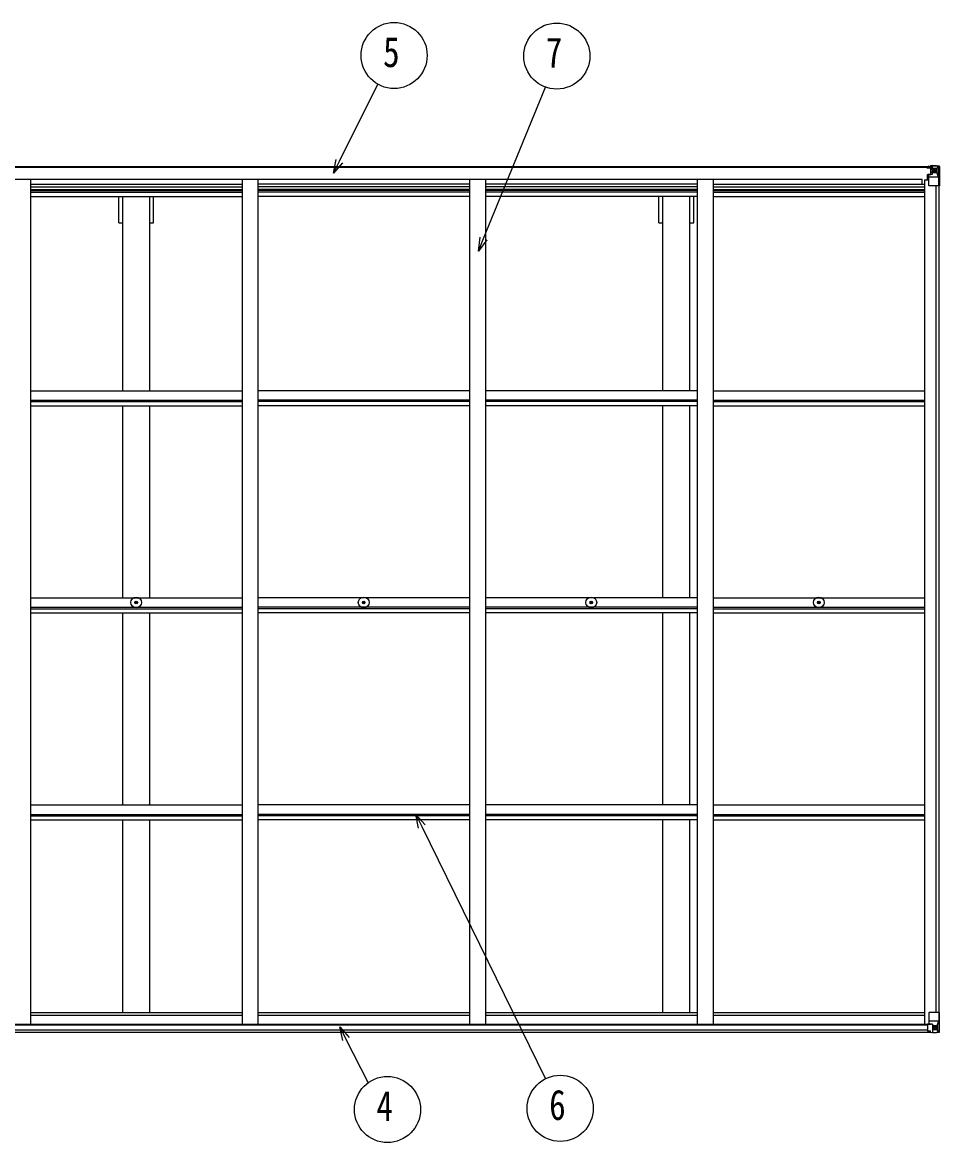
# Model space of a CAD drawing. Units: millimetres, scale not verified. Extents: x -10512 to 10512, y -7425 to 7425.
# Drawn here: x -1273 to 1613, y -1495 to 2029 of the extents above; entities that cross this region are included whole.
import ezdxf
from ezdxf.enums import TextEntityAlignment as Align

# ---------------------------------------------------------------- set-up
doc = ezdxf.new("R2010")
doc.units = ezdxf.units.MM
doc.header["$LTSCALE"] = 40
for name, color, linetype in [('0-4_YKK_13', 4, 'Continuous'), ('0-5_YKK_A1', 4, 'Continuous'), ('0-6_YKK_D', 6, 'Continuous')]:
    doc.layers.add(name, color=color, linetype=linetype)
doc.styles.add('ＭＳ ゴシック', font='')
doc.styles.get('ＭＳ ゴシック').set_extended_font_data('MS Gothic')

msp = doc.modelspace()

# ---------------------------------------------------------------- linework, layer by layer
at = {"layer": '0-4_YKK_13'}
for p, q in [((1573, 1573.42), (1573, 1574.35)), ((1574, 1573.42), (1573, 1573.42)), ((1573, 1573.42), (1573, 1571.86)), ((1573, 1571.74), (1573, 1571.86)), ((1574, 1574.35), (1574, 1573.42)), ((1579, 1573.42), (1574, 1573.42)), ((1579.2, 1576.92), (1577.51, 1576.49)), ((1579, 1571.82), (1579, 1573.42)), ((1579, 1571.82), (1589, 1571.73)), ((1579.2, 1576.92), (1579.5, 1576.92)), ((1579.5, 1576.92), (1579.5, 1576.49)), ((1590.18, 1552.37), (1579.83, 1550.72)), ((1579.83, 1550.08), (1590.18, 1551.74)), ((1579.83, 1550.72), (1579.83, 1550.08)), ((1581, 1573.68), (1589, 1573.68)), ((1581, 1573.66), (1589, 1573.66)), ((1584.5, 1579.12), (1591, 1578.72)), ((1584.5, 1578.24), (1584.5, 1579.12)), ((1591, 1577.84), (1584.5, 1578.24)), ((1584.5, 1577.72), (1584.5, 1578.24)), ((1584.5, 1577.72), (1584.5, 1577.31)), ((1584.5, 1577.31), (1589.5, 1577.22)), ((1584.5, 1577.31), (1584.5, 1576.49)), ((1585.5, 1551.62), (1585.5, 1571.59)), ((1589.39, 1571.36), (1585.5, 1571.36)), ((1585.5, 1567.73), (1589.5, 1567.73)), ((1585.5, 1559.52), (1589.5, 1559.52)), ((1589, 1573.68), (1589, 1571.73)), ((1589, 1572.66), (1589.5, 1572.66)), ((1589.01, 1571.73), (1589, 1571.73)), ((1589.01, 1571.57), (1589.01, 1571.73)), ((1589.5, 1573.02), (1591, 1573.02)), ((1589.5, 1569.48), (1591, 1569.48)), ((1589.5, 1555.92), (1591, 1555.92)), ((1590.18, 1551.74), (1590.18, 1552.37)), ((1591, 1552.63), (1591, 1578.72)), ((1591, 1578.61), (1603, 1577.83)), ((1592, 1569.48), (1591, 1569.48)), ((1603, 1569.48), (1591, 1569.48)), ((1603, 1555.92), (1591, 1555.92)), ((1597.52, 1562.28), (1597.52, 1561.32)), ((1605.34, 1569.43), (1603, 1569.49)), ((1603, 1555.92), (1605.34, 1555.96)), ((1603, 1555.92), (1603, 1555.92)), ((1603.09, 1577.82), (1611.02, 1577.35)), ((1605.34, 1555.96), (1605.34, 1569.43)), ((1609.61, 1542.61), (1605.47, 1554.69)), ((1606.19, 1572.93), (1608.92, 1576.6)), ((1610.16, 1576.38), (1610.16, 1576.31)), ((1610.16, 1515.72), (1610.16, 1576.31)), ((1612.06, 1577.44), (1612.06, 1577.44)), ((1612.06, 1577.39), (1612.06, 1577.43)), ((1613, 1576.43), (1613, 1576.4)), ((1574.5, 1550.59), (1575.5, 1550.6)), ((1574.5, 1534.38), (1574.5, 1550.59)), ((1575.5, 1548.87), (1574.5, 1548.87)), ((1574.5, 1538.72), (1579, 1538.72)), ((1579.55, 1550.64), (1575.5, 1550.6)), ((1579, 1516.72), (1579, 1549.82)), ((1603, 1542.39), (1579, 1542.39)), ((1610.16, 1515.72), (1580, 1515.72)), ((1609.61, 1542.61), (1603, 1542.39)), ((-917.27, 204.96), (-916.17, 204.98)), ((-917.27, 203.96), (-916.17, 203.94)), ((-916.17, 204.98), (-915.65, 205.08)), ((-916.17, 203.94), (-915.65, 203.84)), ((-915.55, 205.6), (-915.65, 205.08)), ((-915.55, 203.32), (-915.65, 203.84)), ((-915.53, 206.7), (-915.55, 205.6)), ((-915.53, 202.21), (-915.55, 203.32)), ((-914.53, 206.7), (-914.51, 205.6)), ((-914.53, 202.21), (-914.51, 203.32)), ((-914.51, 205.6), (-914.41, 205.08)), ((-914.51, 203.32), (-914.41, 203.84)), ((-913.89, 204.98), (-914.41, 205.08)), ((-913.89, 203.94), (-914.41, 203.84)), ((-912.78, 204.96), (-913.89, 204.98)), ((-912.78, 203.96), (-913.89, 203.94)), ((-201.26, 204.96), (-200.15, 204.98)), ((-201.26, 203.96), (-200.15, 203.94)), ((-200.15, 204.98), (-199.63, 205.08)), ((-200.15, 203.94), (-199.63, 203.84)), ((-199.53, 205.6), (-199.63, 205.08)), ((-199.53, 203.32), (-199.63, 203.84)), ((-199.51, 206.7), (-199.53, 205.6)), ((-199.51, 202.21), (-199.53, 203.32)), ((-198.51, 206.7), (-198.49, 205.6)), ((-198.51, 202.21), (-198.49, 203.32)), ((-198.49, 205.6), (-198.39, 205.08)), ((-198.49, 203.32), (-198.39, 203.84)), ((-197.88, 204.98), (-198.39, 205.08)), ((-197.88, 203.94), (-198.39, 203.84)), ((-196.77, 204.96), (-197.88, 204.98)), ((-196.77, 203.96), (-197.88, 203.94)), ((514.73, 204.96), (515.83, 204.98)), ((514.73, 203.96), (515.83, 203.94)), ((515.83, 204.98), (516.35, 205.08)), ((515.83, 203.94), (516.35, 203.84)), ((516.45, 205.6), (516.35, 205.08)), ((516.45, 203.32), (516.35, 203.84)), ((516.47, 206.7), (516.45, 205.6)), ((516.47, 202.21), (516.45, 203.32)), ((517.47, 206.7), (517.49, 205.6)), ((517.47, 202.21), (517.49, 203.32)), ((517.49, 205.6), (517.59, 205.08)), ((517.49, 203.32), (517.59, 203.84)), ((518.11, 204.98), (517.59, 205.08)), ((518.11, 203.94), (517.59, 203.84)), ((519.22, 204.96), (518.11, 204.98)), ((519.22, 203.96), (518.11, 203.94)), ((1230.73, 204.96), (1231.83, 204.98)), ((1230.73, 203.96), (1231.83, 203.94)), ((1231.83, 204.98), (1232.35, 205.08)), ((1231.83, 203.94), (1232.35, 203.84)), ((1232.45, 205.6), (1232.35, 205.08)), ((1232.45, 203.32), (1232.35, 203.84)), ((1232.47, 206.7), (1232.45, 205.6)), ((1232.47, 202.21), (1232.45, 203.32)), ((1233.47, 206.7), (1233.49, 205.6)), ((1233.47, 202.21), (1233.49, 203.32)), ((1233.49, 205.6), (1233.59, 205.08)), ((1233.49, 203.32), (1233.59, 203.84)), ((1234.11, 204.98), (1233.59, 205.08)), ((1234.11, 203.94), (1233.59, 203.84)), ((1235.22, 204.96), (1234.11, 204.98)), ((1235.22, 203.96), (1234.11, 203.94)), ((1579, -1086.92), (1579, -1120.01)), ((1613, -1085.92), (1580, -1085.92)), ((1610.16, -1085.92), (1610.16, -1146.5)), ((1613, -1146.63), (1613, -1085.92)), ((1574.5, -1123.07), (1574.5, -1143.23)), ((1584.5, -1122.13), (1575.5, -1122.16)), ((1603, -1112.58), (1579, -1112.58)), ((1579.83, -1120.27), (1590.18, -1121.93)), ((1579.83, -1120.91), (1579.83, -1120.27)), ((1587.48, -1122.13), (1579.83, -1120.91)), ((1591, -1122.13), (1584.5, -1122.13)), ((1590.18, -1121.93), (1590.18, -1122.13)), ((1591, -1122.13), (1591, -1148.92)), ((1591, -1126.12), (1603, -1126.12)), ((1609.61, -1112.8), (1603, -1112.58)), ((1603, -1126.11), (1603, -1126.12)), ((1603, -1126.11), (1605.34, -1126.15)), ((1605.34, -1126.15), (1605.34, -1139.62)), ((1609.61, -1112.8), (1605.47, -1124.88)), ((1575.5, -1143.94), (1584.5, -1144)), ((1584.5, -1149.31), (1584.5, -1143.37)), ((1603, -1139.67), (1591, -1139.67)), ((1591, -1148.8), (1603, -1148.02)), ((1598.48, -1132.48), (1598.48, -1131.52)), ((1605.34, -1139.62), (1603, -1139.68)), ((1603.09, -1148.01), (1611.02, -1147.54)), ((1606.19, -1143.13), (1608.92, -1146.79)), ((1610.16, -1146.57), (1610.16, -1146.5)), ((1612.06, -1147.58), (1612.06, -1147.63))]:
    msp.add_line(p, q, dxfattribs=at)
for points in [[(1579, 1571.82), (1579, 1571.81), (1573, 1571.86)], [(1574, 1571.7), (1589, 1571.57), (1589.01, 1571.57)], [(1589, 1572.66), (1581, 1572.66), (1581, 1574.35)], [(1584.5, 1577.72), (1589.5, 1577.72), (1589.5, 1552.26)], [(1612.06, 1577.44), (1603, 1577.99), (1591, 1578.72)], [(1596.56, 1564.2), (1595.6, 1564.2), (1595.6, 1563.24), (1596.56, 1563.24)], [(1598.48, 1565.16), (1598.48, 1566.12), (1597.52, 1566.12), (1597.52, 1565.16)], [(1597.52, 1561.32), (1598.48, 1561.32), (1598.48, 1562.28)], [(1599.44, 1563.24), (1600.4, 1563.24), (1600.4, 1564.2), (1599.44, 1564.2)], [(1613, 1576.4), (1613, 1515.72), (1610.16, 1515.72)], [(1575.5, 1550.6), (1575.5, 1548.87), (1579, 1548.85)], [(1574.5, -1143.23), (1574.51, -1143.33), (1584.5, -1143.37)], [(1612.06, -1147.63), (1603, -1148.18), (1584.5, -1149.31)], [(1596.56, -1133.44), (1595.6, -1133.44), (1595.6, -1134.4), (1596.56, -1134.4)], [(1598.48, -1131.52), (1597.52, -1131.52), (1597.52, -1132.48)], [(1597.52, -1135.36), (1597.52, -1136.32), (1598.48, -1136.32), (1598.48, -1135.36)], [(1599.44, -1134.4), (1600.4, -1134.4), (1600.4, -1133.44), (1599.44, -1133.44)]]:
    msp.add_lwpolyline(points, dxfattribs=at)
for centre, radius in [((1598, 1563.72), 5.3), ((-915.03, 204.46), 17), ((-199.01, 204.46), 17), ((516.97, 204.46), 17), ((1232.97, 204.46), 17), ((-915.03, 204.46), 4), ((-199.01, 204.46), 4), ((516.97, 204.46), 4), ((1232.97, 204.46), 4), ((1598, -1133.92), 5.3)]:
    msp.add_circle(centre, radius, dxfattribs=at)
for centre, radius, start, end in [((1573.87, 1579.38), 7.69, 263.56574, 271.03001), ((1579.94, 1549.79), 0.937, 96.73234, 177.67791), ((1589, 1574.18), 0.5, 270.00309, 0.00198), ((1589, 1574.16), 0.5, 269.99891, 359.99891), ((1589, 1571.23), 0.5, 359.95536, 89.47105), ((1588.99, 1571.05), 0.513, 358.95293, 88.11972), ((1590.07, 1553.3), 0.937, 276.73234, 357.67791), ((1590.07, 1552.67), 0.937, 276.73234, 357.67791), ((1596.56, 1565.16), 0.96, 270, 0), ((1596.56, 1562.28), 0.96, 0, 90), ((1599.44, 1565.16), 0.96, 180, 270), ((1599.44, 1562.28), 0.96, 90, 180), ((1608.88, 1576.43), 1.28, 357.54105, 48.82169), ((1610.85, 1590.04), 12.7, 264.89689, 270.75534), ((1612, 1576.44), 1, 359.99921, 86.49983), ((1612, 1576.43), 0.999, 0.04917, 86.5576), ((1612, 1576.4), 0.999, 0.04917, 86.5576), ((1579.94, 1549.15), 0.937, 96.73234, 177.67791), ((1580, 1516.72), 1, 180, 270), ((-915.03, 204.46), 2.3, 167.44414, 192.55586), ((-915.03, 204.46), 2.3, 77.44414, 102.55586), ((-915.03, 204.46), 2.3, 257.44414, 282.55586), ((-915.03, 204.46), 2.3, 347.44414, 12.55586), ((-199.01, 204.46), 2.3, 167.44414, 192.55586), ((-199.01, 204.46), 2.3, 77.44414, 102.55586), ((-199.01, 204.46), 2.3, 257.44414, 282.55586), ((-199.01, 204.46), 2.3, 347.44414, 12.55586), ((516.97, 204.46), 2.3, 167.44414, 192.55586), ((516.97, 204.46), 2.3, 77.44414, 102.55586), ((516.97, 204.46), 2.3, 257.44414, 282.55586), ((516.97, 204.46), 2.3, 347.44414, 12.55586), ((1232.97, 204.46), 2.3, 167.44414, 192.55586), ((1232.97, 204.46), 2.3, 77.44414, 102.55586), ((1232.97, 204.46), 2.3, 257.44414, 282.55586), ((1232.97, 204.46), 2.3, 347.44414, 12.55586), ((1580, -1086.92), 1, 90, 180), ((1579.94, -1119.34), 0.937, 182.32209, 263.26766), ((1579.94, -1119.98), 0.937, 182.32209, 263.26766), ((1590.07, -1122.86), 0.937, 50.93398, 83.26766), ((1596.56, -1132.48), 0.96, 270, 0), ((1596.56, -1135.36), 0.96, 0, 90), ((1599.44, -1132.48), 0.96, 180, 270), ((1599.44, -1135.36), 0.96, 90, 180), ((1608.88, -1146.62), 1.28, 311.17831, 2.45895), ((1610.85, -1160.23), 12.7, 89.24466, 95.10311), ((1612, -1146.59), 0.999, 273.4424, 359.95083), ((1612, -1146.62), 0.999, 273.4424, 359.95083), ((1612, -1146.63), 1, 273.50017, 0.00079)]:
    msp.add_arc(centre, radius, start, end, dxfattribs=at)
for centre, major_axis, ratio, start_param, end_param in [((1684.75, 1569.48), (-81.75, 0), 0.061163, 6.2824128, 6.2831853), ((1608.21, 1569.35), (-0.03, 5), 0.573921, 0.7672717, 1.551125), ((1606.74, 1555.98), (0, 3), 0.468246, 1.5772882, 2.0127935), ((1609.87, 1574.42), (0.02, 3), 0.466854, 0.125683, 0.7596956), ((1610.06, 1577.51), (-2, 0.12), 0.060933, 2.0712557, 3.1453404), ((1411.06, 1589.75), (-201, 12.36), 0.060933, 3.1453404, 3.145839), ((1608.89, 1544.95), (-0.85, 2.32), 0.403757, 3.0087805, 3.9744392), ((1575.5, -1123.07), (-1, -0.021), 0.906239, 4.6936843, 6.2644806), ((1606.74, -1126.17), (0, -3), 0.468246, 4.2703918, 4.7058971), ((1608.89, -1115.15), (-0.85, -2.32), 0.403757, 2.3087461, 3.2744049), ((1575.5, -1143.23), (-1, 0.012), 0.707053, 0.1587743, 1.5795216), ((1684.75, -1139.67), (-81.75, 0), 0.061163, 0, 0.0007725), ((1608.21, -1139.54), (-0.03, -5), 0.573921, 4.7320603, 5.5159136), ((1609.87, -1144.61), (0.02, -3), 0.466854, 5.5234897, 6.1575023), ((1610.06, -1147.71), (-2, -0.12), 0.060933, 3.1378449, 4.2119296), ((1411.06, -1159.94), (-201, -12.36), 0.060933, 3.1373463, 3.1378449)]:
    msp.add_ellipse(centre, major_axis=major_axis, ratio=ratio, start_param=start_param, end_param=end_param, dxfattribs=at)
at = {"layer": '0-5_YKK_A1'}
for p, q in [((-3419.5, 1576.49), (1589.5, 1576.49)), ((-3419.5, 1574.35), (1589.5, 1574.35)), ((-3388.5, 1536.21), (1558.5, 1536.21)), ((-1248, 1536.19), (-1248, -1122.73)), ((-1248, 1520.69), (-582, 1520.69)), ((-582, 1536.19), (-582, -1122.73)), ((-532, 1536.19), (-532, -1122.73)), ((134, 1520.69), (-532, 1520.69)), ((134, 1536.19), (134, -1122.73)), ((184, 1536.19), (184, -1122.73)), ((850, 1520.69), (184, 1520.69)), ((850, 1536.19), (850, -1122.73)), ((900, 1536.19), (900, -1122.73)), ((900, 1520.69), (1566, 1520.69)), ((1558.5, 1520.69), (1558.5, 1536.21)), ((1566, 1534.38), (1566, -1121.94)), ((1566, 1534.38), (1579, 1534.38)), ((1601.3, 1515.72), (1601.3, -1085.92)), ((1611, 1515.72), (1611, -1085.92)), ((-1248, 1512.3), (-582, 1512.3)), ((-1248, 1504.1), (-582, 1504.1)), ((-1248, 1500.17), (-582, 1500.17)), ((-1248, 1495.09), (-582, 1495.09)), ((-1248, 1482.09), (-582, 1482.09)), ((-970, 1398.49), (-970, 1480.9)), ((-957.5, 870.64), (-957.5, 1480.9)), ((-872.5, 870.64), (-872.5, 1480.9)), ((-860, 1398.49), (-860, 1480.9)), ((134, 1512.3), (-532, 1512.3)), ((134, 1504.1), (-532, 1504.1)), ((134, 1500.17), (-532, 1500.17)), ((134, 1495.09), (-532, 1495.09)), ((134, 1482.09), (-532, 1482.09)), ((850, 1512.3), (184, 1512.3)), ((850, 1504.1), (184, 1504.1)), ((850, 1500.17), (184, 1500.17)), ((850, 1495.09), (184, 1495.09)), ((850, 1482.09), (184, 1482.09)), ((730, 1398.49), (730, 1480.9)), ((742.5, 870.64), (742.5, 1480.9)), ((827.5, 870.64), (827.5, 1480.9)), ((840, 1398.49), (840, 1480.9)), ((900, 1512.3), (1566, 1512.3)), ((900, 1504.1), (1566, 1504.1)), ((900, 1500.17), (1566, 1500.17)), ((900, 1495.09), (1566, 1495.09)), ((900, 1482.09), (1566, 1482.09)), ((-970, 1398.49), (-957.5, 1398.49)), ((-872.5, 1398.49), (-860, 1398.49)), ((730, 1398.49), (742.5, 1398.49)), ((827.5, 1398.49), (840, 1398.49)), ((-1248, 870.76), (-582.03, 870.76)), ((134, 870.76), (-532, 870.76)), ((849.97, 870.76), (184, 870.76)), ((900, 870.76), (1565.97, 870.76)), ((-1248, 841.03), (-582.03, 841.03)), ((-1248, 836.48), (-582.03, 836.48)), ((-1248, 823.47), (-582.03, 823.47)), ((-957.5, 218.98), (-957.5, 822.27)), ((-872.5, 218.98), (-872.5, 822.27)), ((134, 841.03), (-532, 841.03)), ((134, 836.48), (-532, 836.48)), ((134, 823.47), (-532, 823.47)), ((849.97, 841.03), (184, 841.03)), ((849.97, 836.48), (184, 836.48)), ((849.97, 823.47), (184, 823.47)), ((742.5, 218.98), (742.5, 822.27)), ((827.5, 218.98), (827.5, 822.27)), ((900, 841.03), (1565.97, 841.03)), ((900, 836.48), (1565.97, 836.48)), ((900, 823.47), (1565.97, 823.47)), ((-1248, 219.1), (-582.03, 219.1)), ((134, 219.1), (-532, 219.1)), ((849.97, 219.1), (184, 219.1)), ((900, 219.1), (1565.97, 219.1)), ((-1248, 189.37), (-582.03, 189.37)), ((-1248, 184.82), (-582.03, 184.82)), ((134, 189.37), (-532, 189.37)), ((134, 184.82), (-532, 184.82)), ((849.97, 189.37), (184, 189.37)), ((849.97, 184.82), (184, 184.82)), ((900, 189.37), (1565.97, 189.37)), ((900, 184.82), (1565.97, 184.82)), ((-1248, 171.81), (-582.03, 171.81)), ((-957.5, -432.68), (-957.5, 170.61)), ((-872.5, -432.68), (-872.5, 170.61)), ((134, 171.81), (-532, 171.81)), ((849.97, 171.81), (184, 171.81)), ((742.5, -432.68), (742.5, 170.61)), ((827.5, -432.68), (827.5, 170.61)), ((900, 171.81), (1565.97, 171.81)), ((-1248, -432.56), (-582.03, -432.56)), ((134, -432.56), (-532, -432.56)), ((849.97, -432.56), (184, -432.56)), ((900, -432.56), (1565.97, -432.56)), ((-1248, -462.29), (-582.03, -462.29)), ((-1248, -466.84), (-582.03, -466.84)), ((-1248, -479.85), (-582.03, -479.85)), ((-957.5, -1084.96), (-957.5, -481.05)), ((-872.5, -1084.96), (-872.5, -481.05)), ((134, -462.29), (-532, -462.29)), ((134, -466.84), (-532, -466.84)), ((134, -479.85), (-532, -479.85)), ((849.97, -462.29), (184, -462.29)), ((849.97, -466.84), (184, -466.84)), ((849.97, -479.85), (184, -479.85)), ((742.5, -1084.96), (742.5, -481.05)), ((827.5, -1084.96), (827.5, -481.05)), ((900, -462.29), (1565.97, -462.29)), ((900, -466.84), (1565.97, -466.84)), ((900, -479.85), (1565.97, -479.85)), ((-1248, -1085.77), (-582, -1085.77)), ((-532, -1085.77), (134, -1085.77)), ((184, -1085.77), (850, -1085.77)), ((900, -1085.77), (1566, -1085.77)), ((-3416.26, -1121.94), (1586.27, -1121.94)), ((-3404.5, -1124.2), (1574.5, -1124.2)), ((-1248, -1094.11), (-582, -1094.11)), ((-532, -1094.11), (134, -1094.11)), ((184, -1094.11), (850, -1094.11)), ((900, -1094.11), (1566, -1094.11)), ((-3414.5, -1147.71), (1584.5, -1147.71)), ((-3404.5, -1139.81), (1574.5, -1139.81))]:
    msp.add_line(p, q, dxfattribs=at)
at = {"layer": '0-6_YKK_D'}
for points in [[(-294.53, 1555.19), (-275.49, 1593.19), (-154.43, 1834.83)], [(161.89, 1310.16), (178.01, 1349.48), (373.29, 1825.61)], [(-265.31, 1588.08), (-294.53, 1555.19), (-285.67, 1598.29)], [(188.55, 1345.16), (161.89, 1310.16), (167.48, 1353.81)], [(-26.4, -505.46), (-34.9, -462.29), (-5.95, -495.42)], [(-34.9, -462.29), (-16.17, -500.44), (373.39, -1293.86)], [(-265.16, -1174.16), (-274.15, -1131.09), (-244.83, -1163.9)], [(-274.15, -1131.09), (-254.99, -1169.03), (-185.46, -1306.72)]]:
    msp.add_lwpolyline(points, dxfattribs=at)
for centre in [(-103.39, 1925.44), (408.53, 1923.46), (-124.34, -1390.87), (419.23, -1387.21)]:
    msp.add_circle(centre, 104, dxfattribs=at)

# ---------------------------------------------------------------- texts
at = {"layer": '0-6_YKK_D', "style": 'ＭＳ ゴシック', "width": 0.8}
for s, p in [('5', (-138.06, 1860.44)), ('7', (373.86, 1858.46)), ('4', (-159, -1455.87)), ('6', (384.56, -1452.21))]:
    msp.add_text(s, height=95.31, dxfattribs=at).set_placement(p, align=Align.BOTTOM_LEFT)

doc.saveas('drawing.dxf')
